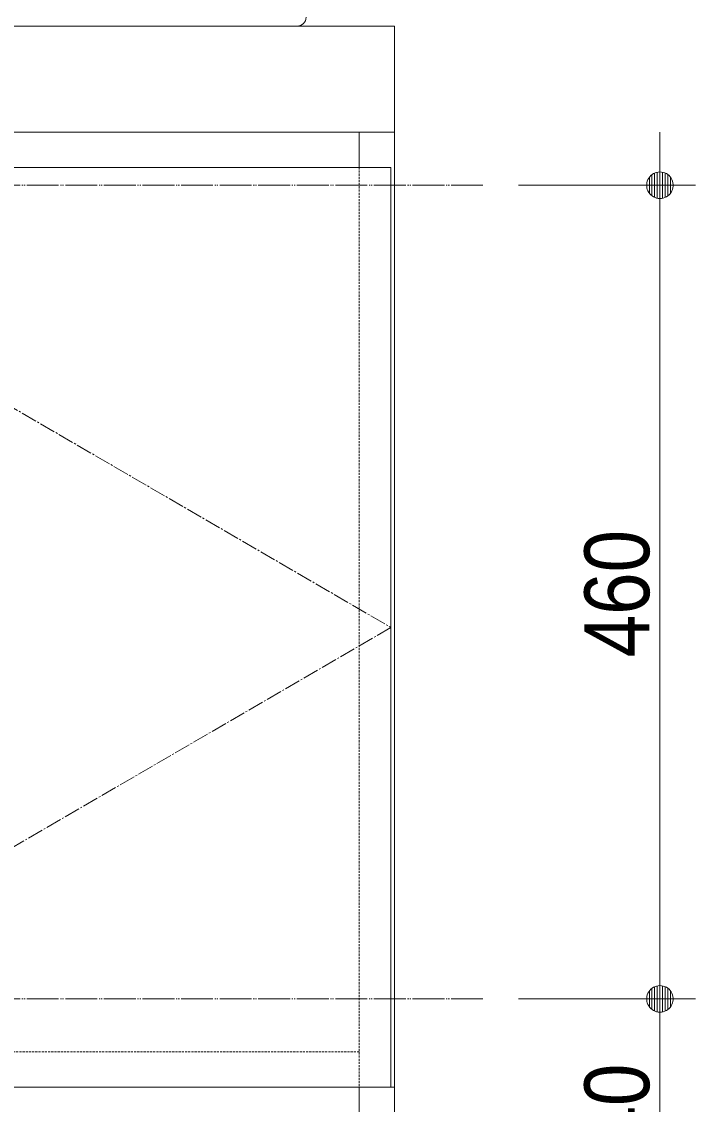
# Model space of a CAD drawing. Units: millimetres, scale not verified. Extents: x -6062 to 6062, y -3045 to 3045.
# Drawn here: x -4628 to -4248, y -1940 to -1328 of the extents above; entities that cross this region are included whole.
import ezdxf
from ezdxf.enums import TextEntityAlignment as Align

# ---------------------------------------------------------------- set-up
doc = ezdxf.new("R2010")
doc.units = ezdxf.units.MM
doc.header["$LTSCALE"] = 20
for name, pattern in [('CHAIN2', [12, 9, -1, 1, -1]), ('DASHED1', [1.8, 1.2, -0.6]), ('LONG_DOUBLE_CHAIN', [21.8, 18, -1, 0.6, -0.6, 0.6, -1])]:
    doc.linetypes.add(name, pattern=pattern)
for name, color, linetype, lineweight in [('0-1_2寸法-2', 7, 'Continuous', 9), ('0-2_0', 7, 'Continuous', 9), ('0-3_2寸法-1', 7, 'Continuous', 9), ('0-6_5ボウル・キャビネト', 7, 'Continuous', 9)]:
    doc.layers.add(name, color=color, linetype=linetype, lineweight=lineweight)
doc.styles.add('ＭＳ Ｐゴシック', font='')
doc.styles.get('ＭＳ Ｐゴシック').set_extended_font_data('MS PGothic')

# ---------------------------------------------------------------- blocks, each defined once
blk = doc.blocks.new('_Dot')
at = {"layer": '0-2_0'}
for p, q in [((-10, 0), (-20, 0)), ((9.78, 2), (-9.78, 2)), ((7.99, 6), (-7.99, 6)), ((9.16, -3.98), (-9.16, -3.98)), ((6, -7.98), (-6, -7.98))]:
    blk.add_line(p, q, dxfattribs=at)
for points in [[(10, 0), (9.92, 1.25), (9.69, 2.49), (9.3, 3.68), (8.76, 4.82), (8.09, 5.88), (7.29, 6.85), (6.37, 7.71), (5.36, 8.44), (4.26, 9.05), (3.09, 9.51), (1.87, 9.82), (0.63, 9.98), (-0.63, 9.98), (-1.87, 9.82), (-3.09, 9.51), (-4.26, 9.05), (-5.36, 8.44), (-6.37, 7.71), (-7.29, 6.85), (-8.09, 5.88), (-8.76, 4.82), (-9.3, 3.68), (-9.69, 2.49), (-9.92, 1.25), (-10, 0), (0, 0)], [(-10, 0), (-9.92, -1.25), (-9.69, -2.49), (-9.3, -3.68), (-8.76, -4.82), (-8.09, -5.88), (-7.29, -6.85), (-6.37, -7.71), (-5.36, -8.44), (-4.26, -9.05), (-3.09, -9.51), (-1.87, -9.82), (-0.63, -9.98), (0.63, -9.98), (1.87, -9.82), (3.09, -9.51), (4.26, -9.05), (5.36, -8.44), (6.37, -7.71), (7.29, -6.85), (8.09, -5.88), (8.76, -4.82), (9.3, -3.68), (9.69, -2.49), (9.92, -1.25), (10, 0), (0, 0)]]:
    blk.add_lwpolyline(points, close=True, dxfattribs=at)
blk = doc.blocks.new('グループ-9')
at = {"layer": '0-6_5ボウル・キャビネト'}
blk.add_line((-53700, -26600), (-69500, -26600), dxfattribs=at)
blk.add_arc((-53700, -26500), 100, 270, 0, dxfattribs=at)
blk = doc.blocks.new('グループ-29')
at = {"layer": '0-6_5ボウル・キャビネト'}
blk.add_line((-53000, -28200), (-53000, -27800), dxfattribs=at)
at = {"layer": '0-6_5ボウル・キャビネト', "linetype": 'LONG_DOUBLE_CHAIN'}
for p, q in [((-51600, -28400), (-71600, -28400)), ((-51600, -37600), (-71600, -37600))]:
    blk.add_line(p, q, dxfattribs=at)
at = {"layer": '0-6_5ボウル・キャビネト', "linetype": 'DASHED1'}
blk.add_line((-53000, -38200), (-70200, -38200), dxfattribs=at)
at = {"layer": '0-6_5ボウル・キャビネト'}
for points in [[(-70600, -26600), (-52600, -26600), (-52600, -38600), (-70600, -38600)], [(-70600, -26600), (-52600, -26600), (-52600, -27800), (-70600, -27800)], [(-52640, -28200), (-61580, -28200), (-61580, -38600), (-52640, -38600)], [(-53000, -38600), (-52600, -38600), (-52600, -40400), (-53000, -40400)]]:
    blk.add_lwpolyline(points, close=True, dxfattribs=at)
at = {"layer": '0-6_5ボウル・キャビネト', "linetype": 'DASHED1'}
blk.add_lwpolyline([(-70200, -38600), (-70200, -27800), (-53000, -27800), (-53000, -38600)], dxfattribs=at)
at = {"layer": '0-6_5ボウル・キャビネト', "linetype": 'CHAIN2'}
blk.add_lwpolyline([(-61580, -28200), (-52640, -33400), (-61580, -38600)], dxfattribs=at)

msp = doc.modelspace()

# ---------------------------------------------------------------- linework, layer by layer
at = {"layer": '0-1_2寸法-2'}
for p, q in [((-4267.5, -1404.99), (-4267.5, -1389.99)), ((-4347.5, -1420), (-4247.5, -1420)), ((-4267.5, -1880), (-4267.5, -1420)), ((-4347.5, -1880), (-4247.5, -1880)), ((-4267.5, -1895.01), (-4267.5, -1910.01))]:
    msp.add_line(p, q, dxfattribs=at)
at = {"layer": '0-3_2寸法-1'}
for p, q in [((-4347.5, -1420), (-4247.5, -1420)), ((-4267.5, -1864.99), (-4267.5, -1435.01)), ((-4347.5, -1880), (-4247.5, -1880)), ((-4347.5, -1880), (-4247.5, -1880)), ((-4267.5, -1895.01), (-4267.5, -2004.99))]:
    msp.add_line(p, q, dxfattribs=at)

# ---------------------------------------------------------------- block references
at = {"layer": '0-1_2寸法-2', "xscale": 0.7503418, "yscale": 0.7503418}
for p, rotation in [((-4267.5, -1420), 270), ((-4267.5, -1880), 90)]:
    msp.add_blockref('_Dot', p, dxfattribs=dict(at, rotation=rotation))
at = {"layer": '0-3_2寸法-1', "xscale": 0.7503418, "yscale": 0.7503418}
for p, rotation in [((-4267.5, -1420), 90), ((-4267.5, -1880), 270), ((-4267.5, -1880), 90)]:
    msp.add_blockref('_Dot', p, dxfattribs=dict(at, rotation=rotation))
at = {"layer": '0-6_5ボウル・キャビネト', "xscale": 0.05, "yscale": 0.05}
for name in ['グループ-9', 'グループ-29']:
    msp.add_blockref(name, (-1787.5, 0), dxfattribs=at)

# ---------------------------------------------------------------- texts
at = {"layer": '0-3_2寸法-1', "style": 'ＭＳ Ｐゴシック', "width": 0.9}
for s, p in [('460', (-4262.54, -1686.89)), ('140', (-4262.54, -1988.61))]:
    msp.add_text(s, height=36.66, rotation=90, dxfattribs=at).set_placement(p, align=Align.BOTTOM_LEFT)

doc.saveas('drawing.dxf')
